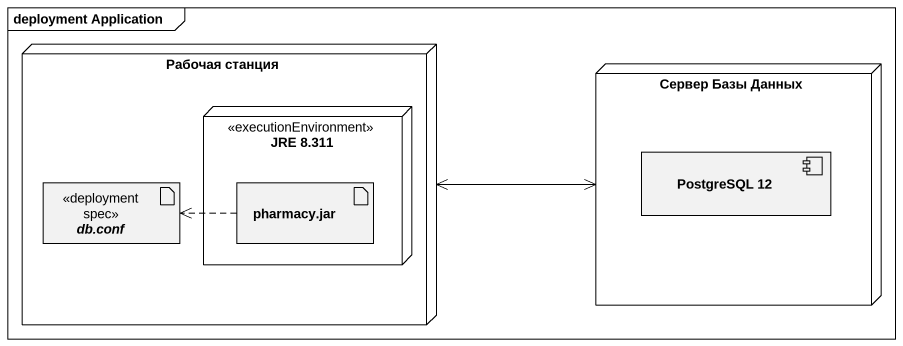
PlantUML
@startuml
mainframe deployment Application
node "Рабочая станция" as Рабочая_станция {
  node "JRE 8.311" as JRE_8_311 <<executionEnvironment>> {
    artifact "pharmacy.jar" as pharmacy_jar
  }
  artifact "db.conf" as db_conf <<deployment spec>>
}
node "Сервер Базы Данных" as Сервер_Базы_Данных {
  component "PostgreSQL 12" as PostgreSQL_12
}
Рабочая_станция -right-> Сервер_Базы_Данных
Сервер_Базы_Данных -left-> Рабочая_станция
pharmacy_jar .left.> db_conf
@enduml
